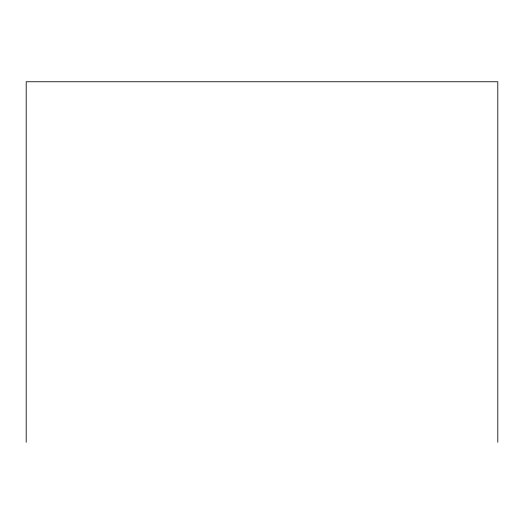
<?xml version="1.0" encoding="UTF-8"?>
<svg xmlns="http://www.w3.org/2000/svg" width="524" height="524" viewBox="0 0 524 524"><rect width="100%" height="100%" fill="white"/><g stroke="black" fill="none" stroke-linecap="round" stroke-linejoin="round"><path stroke-width="0.79" d="M497.8 442.243L497.8 81.757L26.2 81.757L26.2 442.243"/></g></svg>
